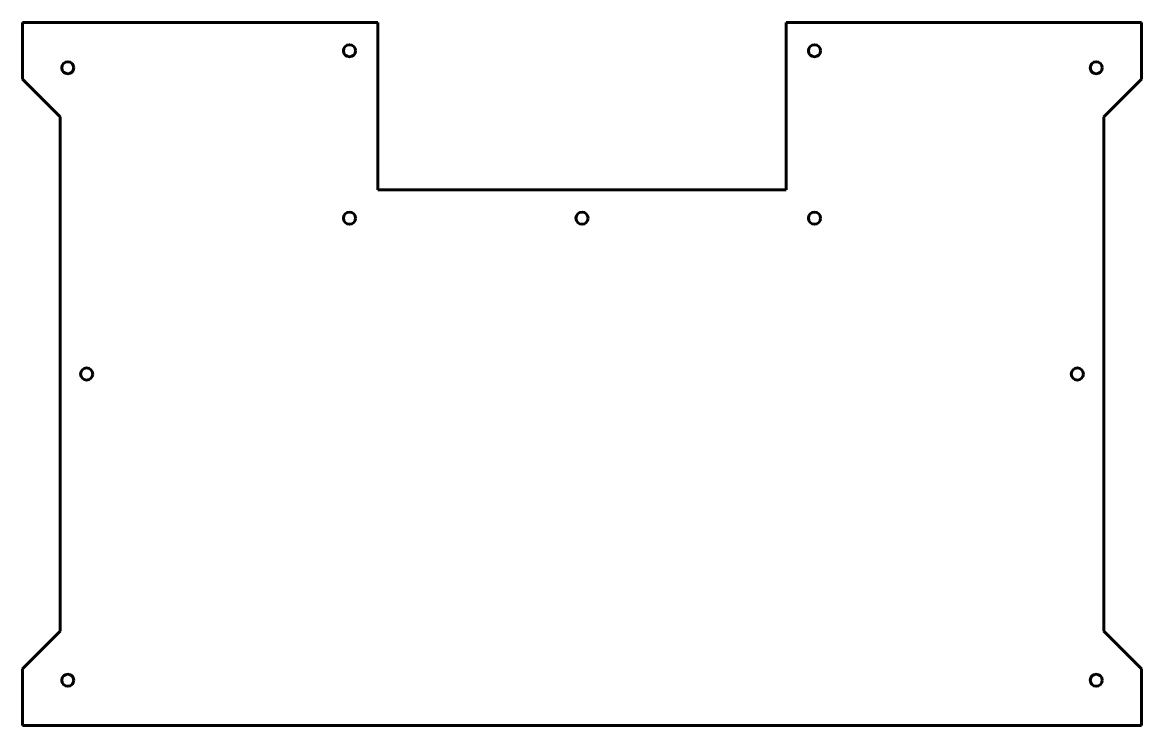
# Model space of a CAD drawing. Header units: millimetres. Extents: x -148 to 148, y -93 to 93.
import ezdxf

# ---------------------------------------------------------------- set-up
doc = ezdxf.new("R2010")
doc.units = ezdxf.units.MM
doc.header["$MEASUREMENT"] = 0

msp = doc.modelspace()

# ---------------------------------------------------------------- linework, layer by layer
at = {"color": 150, "lineweight": 60}
for points in [[(-148, 78), (-148, 78), (-148, 93), (-148, 93)], [(-148, 93), (-148, 93), (-54, 93), (-54, 93)], [(-54, 48.7), (-54, 48.7), (-54, 93), (-54, 93)], [(54, 93), (54, 93), (148, 93), (148, 93)], [(54, 93), (54, 93), (54, 48.7), (54, 48.7)], [(148, 93), (148, 93), (148, 78), (148, 78)], [(-138, 68), (-138, 68), (-148, 78), (-148, 78)], [(148, 78), (148, 78), (138, 68), (138, 68)], [(-138, -68), (-138, -68), (-138, 68), (-138, 68)], [(138, 68), (138, 68), (138, -68), (138, -68)], [(54, 48.7), (54, 48.7), (-54, 48.7), (-54, 48.7)], [(-148, -78), (-148, -78), (-138, -68), (-138, -68)], [(138, -68), (138, -68), (148, -78), (148, -78)], [(-148, -93), (-148, -93), (-148, -78), (-148, -78)], [(148, -78), (148, -78), (148, -93), (148, -93)], [(148, -93), (148, -93), (-148, -93), (-148, -93)]]:
    msp.add_open_spline(points, degree=3, dxfattribs=at)
for points in [[(-59.9, 85.5), (-59.9, 86.3837), (-60.6163, 87.1), (-61.5, 87.1), (-61.5, 87.1), (-62.3837, 87.1), (-63.1, 86.3837), (-63.1, 85.5), (-63.1, 85.5), (-63.1, 84.6163), (-62.3837, 83.9), (-61.5, 83.9), (-61.5, 83.9), (-60.6164, 83.9), (-59.9, 84.6163), (-59.9, 85.5)], [(63.1, 85.5), (63.1, 86.3837), (62.3837, 87.1), (61.5, 87.1), (61.5, 87.1), (60.6163, 87.1), (59.9, 86.3837), (59.9, 85.5), (59.9, 85.5), (59.9, 84.6163), (60.6163, 83.9), (61.5, 83.9), (61.5, 83.9), (62.3836, 83.9), (63.1, 84.6163), (63.1, 85.5)], [(-134.4, 81), (-134.4, 81.8837), (-135.1163, 82.6), (-136, 82.6), (-136, 82.6), (-136.8837, 82.6), (-137.6, 81.8837), (-137.6, 81), (-137.6, 81), (-137.6, 80.1163), (-136.8837, 79.4), (-136, 79.4), (-136, 79.4), (-135.1164, 79.4), (-134.4, 80.1163), (-134.4, 81)], [(137.6, 81), (137.6, 81.8837), (136.8837, 82.6), (136, 82.6), (136, 82.6), (135.1163, 82.6), (134.4, 81.8837), (134.4, 81), (134.4, 81), (134.4, 80.1163), (135.1163, 79.4), (136, 79.4), (136, 79.4), (136.8836, 79.4), (137.6, 80.1163), (137.6, 81)], [(-59.9, 41.2), (-59.9, 42.0837), (-60.6163, 42.8), (-61.5, 42.8), (-61.5, 42.8), (-62.3837, 42.8), (-63.1, 42.0837), (-63.1, 41.2), (-63.1, 41.2), (-63.1, 40.3163), (-62.3837, 39.6), (-61.5, 39.6), (-61.5, 39.6), (-60.6164, 39.6), (-59.9, 40.3163), (-59.9, 41.2)], [(1.6, 41.2), (1.6, 42.0837), (0.8837, 42.8), (0, 42.8), (0, 42.8), (-0.8837, 42.8), (-1.6, 42.0837), (-1.6, 41.2), (-1.6, 41.2), (-1.6, 40.3163), (-0.8837, 39.6), (0, 39.6), (0, 39.6), (0.8836, 39.6), (1.6, 40.3163), (1.6, 41.2)], [(63.1, 41.2), (63.1, 42.0837), (62.3837, 42.8), (61.5, 42.8), (61.5, 42.8), (60.6163, 42.8), (59.9, 42.0837), (59.9, 41.2), (59.9, 41.2), (59.9, 40.3163), (60.6163, 39.6), (61.5, 39.6), (61.5, 39.6), (62.3836, 39.6), (63.1, 40.3163), (63.1, 41.2)], [(-129.4, 0), (-129.4, 0.8837), (-130.1163, 1.6), (-131, 1.6), (-131, 1.6), (-131.8837, 1.6), (-132.6, 0.8837), (-132.6, 0), (-132.6, 0), (-132.6, -0.8837), (-131.8837, -1.6), (-131, -1.6), (-131, -1.6), (-130.1164, -1.6), (-129.4, -0.8837), (-129.4, 0)], [(132.6, 0), (132.6, 0.8837), (131.8837, 1.6), (131, 1.6), (131, 1.6), (130.1163, 1.6), (129.4, 0.8837), (129.4, 0), (129.4, 0), (129.4, -0.8837), (130.1163, -1.6), (131, -1.6), (131, -1.6), (131.8836, -1.6), (132.6, -0.8837), (132.6, 0)], [(-134.4, -81), (-134.4, -80.1163), (-135.1163, -79.4), (-136, -79.4), (-136, -79.4), (-136.8837, -79.4), (-137.6, -80.1163), (-137.6, -81), (-137.6, -81), (-137.6, -81.8837), (-136.8837, -82.6), (-136, -82.6), (-136, -82.6), (-135.1164, -82.6), (-134.4, -81.8837), (-134.4, -81)], [(137.6, -81), (137.6, -80.1163), (136.8837, -79.4), (136, -79.4), (136, -79.4), (135.1163, -79.4), (134.4, -80.1163), (134.4, -81), (134.4, -81), (134.4, -81.8837), (135.1163, -82.6), (136, -82.6), (136, -82.6), (136.8836, -82.6), (137.6, -81.8837), (137.6, -81)]]:
    msp.add_open_spline(points, degree=3, knots=[0, 0, 0, 0, 0.2, 0.2, 0.2, 0.2, 0.4, 0.4, 0.4, 0.4, 0.6, 0.6, 0.6, 0.6, 1, 1, 1, 1], dxfattribs=at)

doc.saveas('drawing.dxf')
